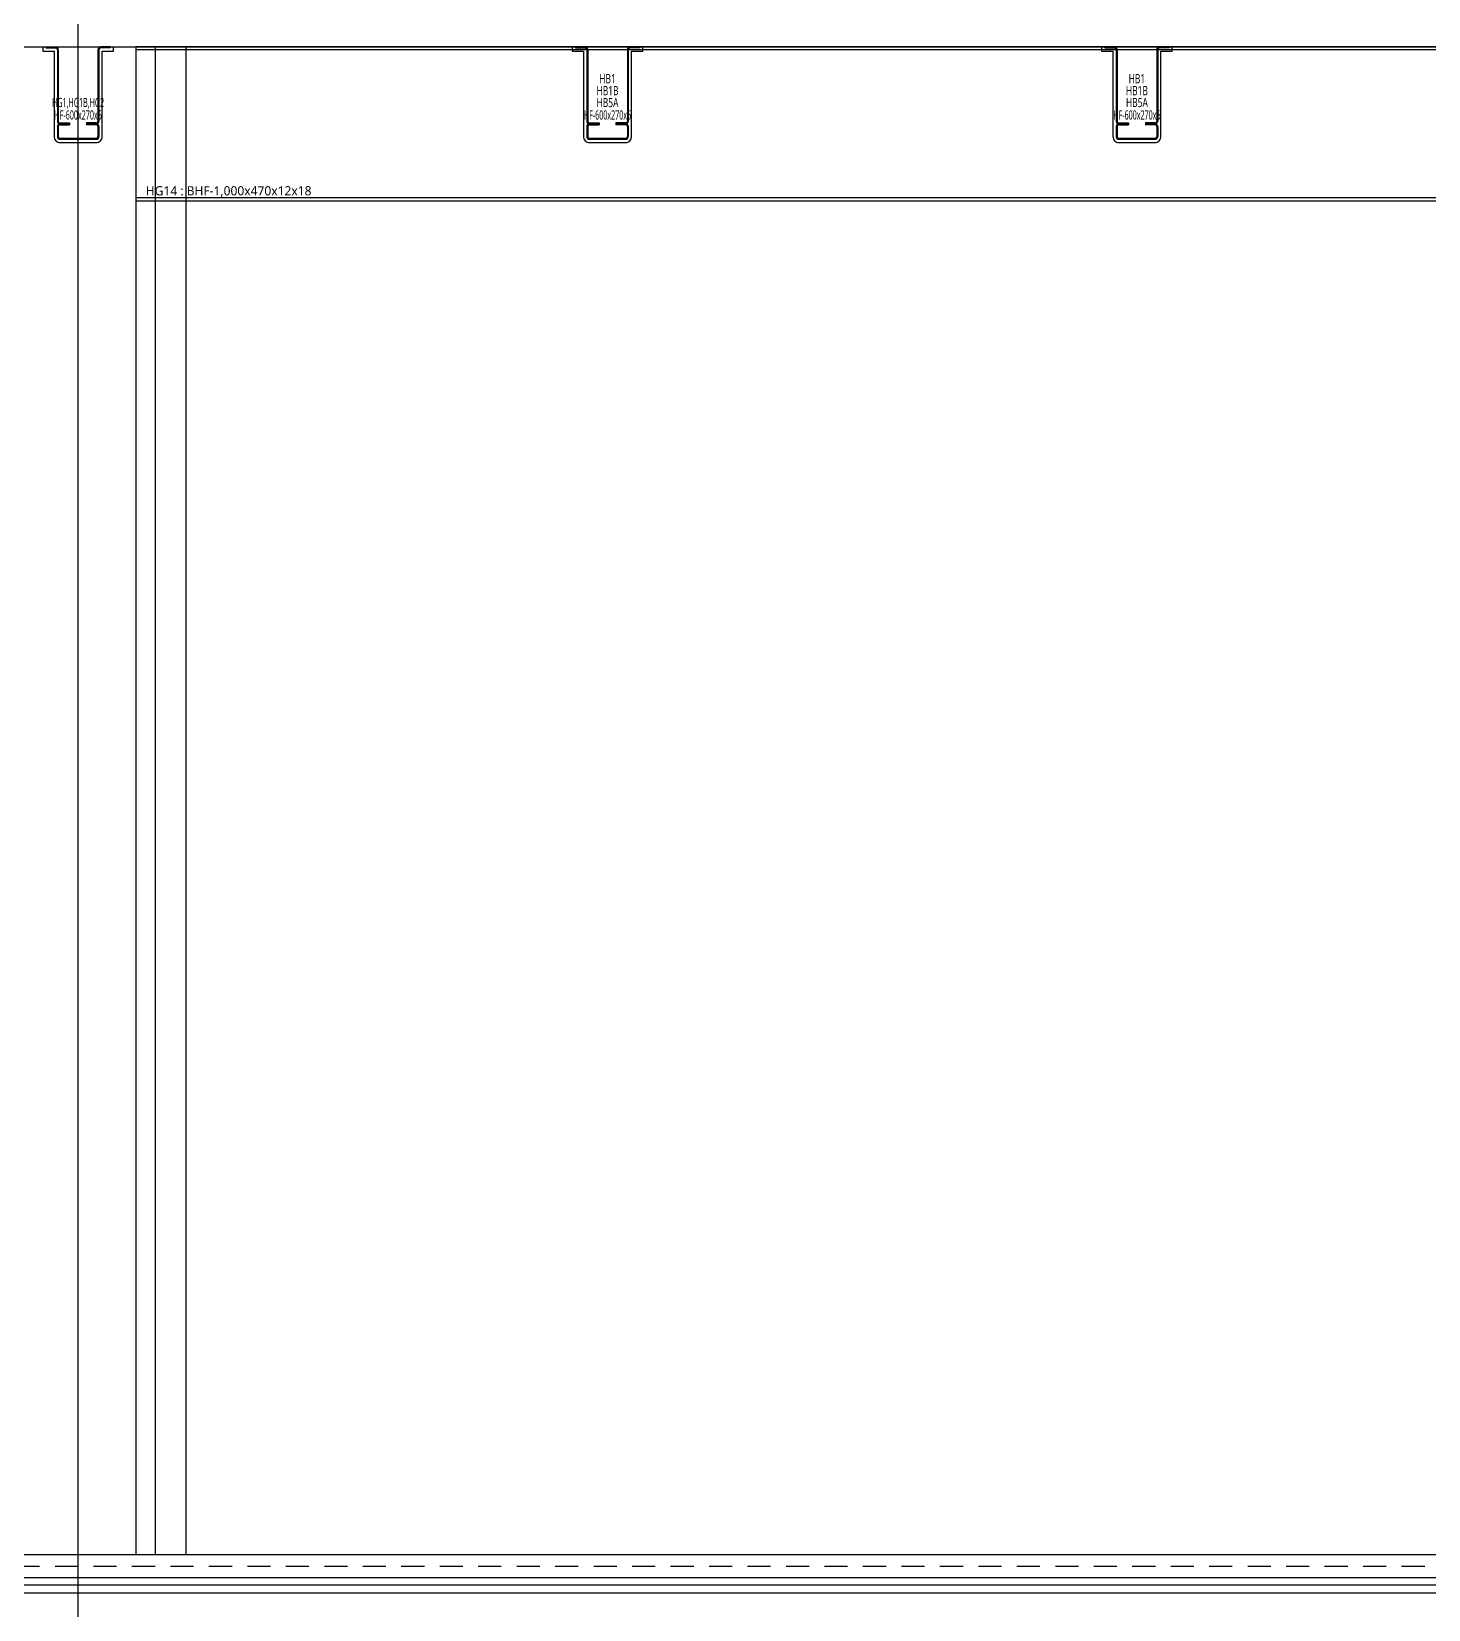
# Model space of a CAD drawing. Header units: millimetres. Extents: x 35054840 to 35483341, y -1288013 to -991013.
# Drawn here: x 35292934 to 35302011, y -1217650 to -1207393 of the extents above; entities that cross this region are included whole.
import ezdxf
from ezdxf.enums import TextEntityAlignment as Align

# ---------------------------------------------------------------- set-up
doc = ezdxf.new("R2010")
doc.units = ezdxf.units.MM
doc.header["$LTSCALE"] = 1000
doc.header["$MEASUREMENT"] = 0
doc.header["$PDSIZE"] = -10
doc.linetypes.add('HID', pattern=[2.5, 1.5, -1])
doc.layers.get('0').update_dxf_attribs({"linetype": 'CONTINUOUS'})
doc.layers.get('Defpoints').update_dxf_attribs({"color": 161, "linetype": 'CONTINUOUS'})
for name, color, linetype in [('cen', 1, 'CONTINUOUS'), ('con', 2, 'CONTINUOUS'), ('ELE5', 254, 'CONTINUOUS'), ('ELE6', 8, 'CONTINUOUS'), ('FIN(내화피복)', 8, 'CONTINUOUS'), ('FIN(패널-200글라스울)', 4, 'CONTINUOUS'), ('HF', 3, 'CONTINUOUS'), ('INS', 9, 'BATTING'), ('S-SBEAM-HF', 4, 'CONTINUOUS'), ('S-SGIRDER-HF', 3, 'CONTINUOUS'), ('wire-meshes', 1, 'CONTINUOUS'), ('초평탄', 4, 'CONTINUOUS')]:
    doc.layers.add(name, color=color, linetype=linetype)
doc.styles.add('TE', font='malgun_0.ttf')
doc.linetypes.add('BATTING', pattern='A,0.0001,-0.1,[134,ltypeshp.shx,S=0.1,R=0,X=-0.1,Y=0],-0.2,[134,ltypeshp.shx,S=0.1,R=180,X=0.1,Y=0],-0.1', length=0.4001)

# ---------------------------------------------------------------- blocks, each defined once
blk = doc.blocks.new('sdfsgdfdfg')
at = {"layer": 'cen', "ltscale": 0.1}
blk.add_line((34651149, -327809), (34651149, -240916), dxfattribs=at)
at = {"layer": 'cen', "ltscale": 5}
blk.add_line((34536435, -290709), (34739302, -290709), dxfattribs=at)
blk = doc.blocks.new('종단면도_3층')
at = {"layer": 'con', "ltscale": 0.1}
blk.add_lwpolyline([(34422980, -280109), (34422980, -280909), (34501505, -280909), (34501505, -282159), (34528630, -282159)], dxfattribs=at)
blk = doc.blocks.new('종단면도_1~2층')
at = {"layer": 'con', "ltscale": 0.1}
blk.add_lwpolyline([(34812336, -1226693), (34812336, -1227543), (34890611, -1227543), (34890611, -1227293)], dxfattribs=at)
at = {"layer": '초평탄', "ltscale": 0.1}
blk.add_lwpolyline([(34812336, -1227293), (34890611, -1227293)], dxfattribs=at)
blk = doc.blocks.new('*U203')
at = {"layer": 'ELE6', "ltscale": 0.1}
for p, q in [((16025, -18), (0, -18)), ((16025, -980), (0, -980))]:
    blk.add_line(p, q, dxfattribs=at)
blk.add_lwpolyline([(0, -1000), (16025, -1000), (16025, 0), (0, 0)], close=True, dxfattribs=at)
at = {"layer": 'Defpoints', "style": 'TE'}
blk.add_text('HG14 : BHF-1,000x470x12x18', height=60, dxfattribs=at).set_placement((603, -935), align=Align.MIDDLE_CENTER)
blk = doc.blocks.new('HF')
at = {"layer": 'Defpoints'}
blk.add_point((0, 0), dxfattribs=at)
at = {"layer": 'HF', "color": 0, "linetype": 'ByBlock'}
for p, q in [((-209, 0), (-147, 0)), ((-209, 0), (-209, -6)), ((209, 0), (147, 0)), ((209, 0), (209, -6)), ((-209, -6), (-147, -6)), ((-135, -18), (-135, -482)), ((-129, -18), (-129, -482)), ((129, -18), (129, -482)), ((135, -18), (135, -482)), ((209, -6), (147, -6)), ((-117, -494), (-55, -494)), ((-117, -500), (-55, -500)), ((-117, -506), (-55, -506)), ((-55, -494), (-55, -500)), ((-55, -500), (-55, -506)), ((117, -494), (55, -494)), ((55, -494), (55, -500)), ((117, -500), (55, -500)), ((55, -500), (55, -506)), ((117, -506), (55, -506)), ((-135, -518), (-135, -582)), ((-129, -518), (-129, -582)), ((-117, -594), (117, -594)), ((-117, -600), (117, -600)), ((129, -518), (129, -582)), ((135, -518), (135, -582))]:
    blk.add_line(p, q, dxfattribs=at)
for centre, radius, start, end in [((-147, -18), 18, 0, 90), ((-147, -18), 12, 0, 90), ((147, -18), 18, 90, 180), ((147, -18), 12, 90, 180), ((-117, -482), 18, 180, 270), ((-117, -518), 18, 90, 180), ((-117, -482), 12, 180, 270), ((-117, -518), 12, 90, 180), ((117, -482), 12, 270, 360), ((117, -482), 18, 270, 360), ((117, -518), 18, 0, 90), ((117, -518), 12, 0, 90), ((-117, -582), 18, 180, 270), ((-117, -582), 12, 180, 270), ((117, -582), 12, 270, 360), ((117, -582), 18, 270, 360)]:
    blk.add_arc(centre, radius, start, end, dxfattribs=at)
blk = doc.blocks.new('HB1')
at = {"layer": 'S-SBEAM-HF'}
blk.add_blockref('HF', (0, 0), dxfattribs=at)
at = {"layer": 'Defpoints', "style": 'TE'}
for s, width, p in [('HB1', 0.7, (0, -206)), ('HB1B', 0.7, (0, -284)), ('HB5A', 0.7, (0, -361)), ('HF-600x270x6', 0.5, (0, -442))]:
    blk.add_text(s, height=60, dxfattribs=dict(at, width=width)).set_placement(p, align=Align.MIDDLE_CENTER)
blk = doc.blocks.new('HG1')
at = {"layer": 'S-SGIRDER-HF', "ltscale": 0.1}
blk.add_blockref('HF', (0, 0), dxfattribs=at)
at = {"layer": 'Defpoints', "style": 'TE', "width": 0.5}
for s, p in [('HG1,HG1B,HG2', (0, -361)), ('HF-600x270x6', (0, -442))]:
    blk.add_text(s, height=60, dxfattribs=at).set_placement(p, align=Align.MIDDLE_CENTER)

msp = doc.modelspace()

# ---------------------------------------------------------------- linework, layer by layer
at = {"layer": 'ELE5', "ltscale": 1000, "elevation": 1}
msp.add_lwpolyline([(35293611.3, -1207493), (35293611.3, -1217293)], dxfattribs=at)
at = {"layer": 'FIN(내화피복)', "ltscale": 10000, "elevation": 1}
for points in [[(35293006.3, -1207493), (35293006.3, -1207520), (35293080.3, -1207520), (35293080.3, -1208075, 0.4142136), (35293119.3, -1208114), (35293353.3, -1208114, 0.4142136), (35293392.3, -1208075), (35293392.3, -1207520), (35293466.3, -1207520), (35293466.3, -1207493)], [(35296446.3, -1207493), (35296446.3, -1207520), (35296520.3, -1207520), (35296520.3, -1208075, 0.4142136), (35296559.3, -1208114), (35296793.3, -1208114, 0.4142136), (35296832.3, -1208075), (35296832.3, -1207520), (35296906.3, -1207520), (35296906.3, -1207493)], [(35299886.3, -1207493), (35299886.3, -1207520), (35299960.3, -1207520), (35299960.3, -1208075, 0.4142136), (35299999.3, -1208114), (35300233.3, -1208114, 0.4142136), (35300272.3, -1208075), (35300272.3, -1207520), (35300346.3, -1207520), (35300346.3, -1207493)]]:
    msp.add_lwpolyline(points, format="xyb", dxfattribs=at)
at = {"layer": 'FIN(패널-200글라스울)', "ltscale": 0.1, "elevation": 1}
for points in [[(35293736.3, -1207493), (35293736.3, -1217293)], [(35293936.3, -1207493), (35293936.3, -1217293)]]:
    msp.add_lwpolyline(points, dxfattribs=at)
at = {"layer": 'INS', "ltscale": 0.12, "elevation": 1}
msp.add_lwpolyline([(35310611.3, -1217493), (35232336.3, -1217493)], dxfattribs=at)
at = {"layer": 'wire-meshes', "linetype": 'HID', "ltscale": 0.1}
msp.add_line((35232336.3, -1217368, 1), (35310611.3, -1217368, 1), dxfattribs=at)
at = {"layer": '초평탄', "ltscale": 0.1, "elevation": 1}
msp.add_lwpolyline([(35232336.3, -1217443), (35310611.3, -1217443)], dxfattribs=at)

# ---------------------------------------------------------------- block references
for name, p in [('sdfsgdfdfg', (642087, -926584.2, 1)), ('종단면도_3층', (809056.3, -926584.2, 1)), ('종단면도_1~2층', (420000, 10000, 1))]:
    msp.add_blockref(name, p)
at = {"layer": 'ELE6'}
msp.add_blockref('*U203', (35293611.3, -1207493, 1), dxfattribs=at)
at = {"layer": 'S-SBEAM-HF'}
for p in [(35296676.3, -1207493, 1), (35300116.3, -1207493, 1)]:
    msp.add_blockref('HB1', p, dxfattribs=at)
at = {"layer": 'S-SGIRDER-HF', "ltscale": 0.1}
msp.add_blockref('HG1', (35293236.3, -1207493, 1), dxfattribs=at)

doc.saveas('drawing.dxf')
